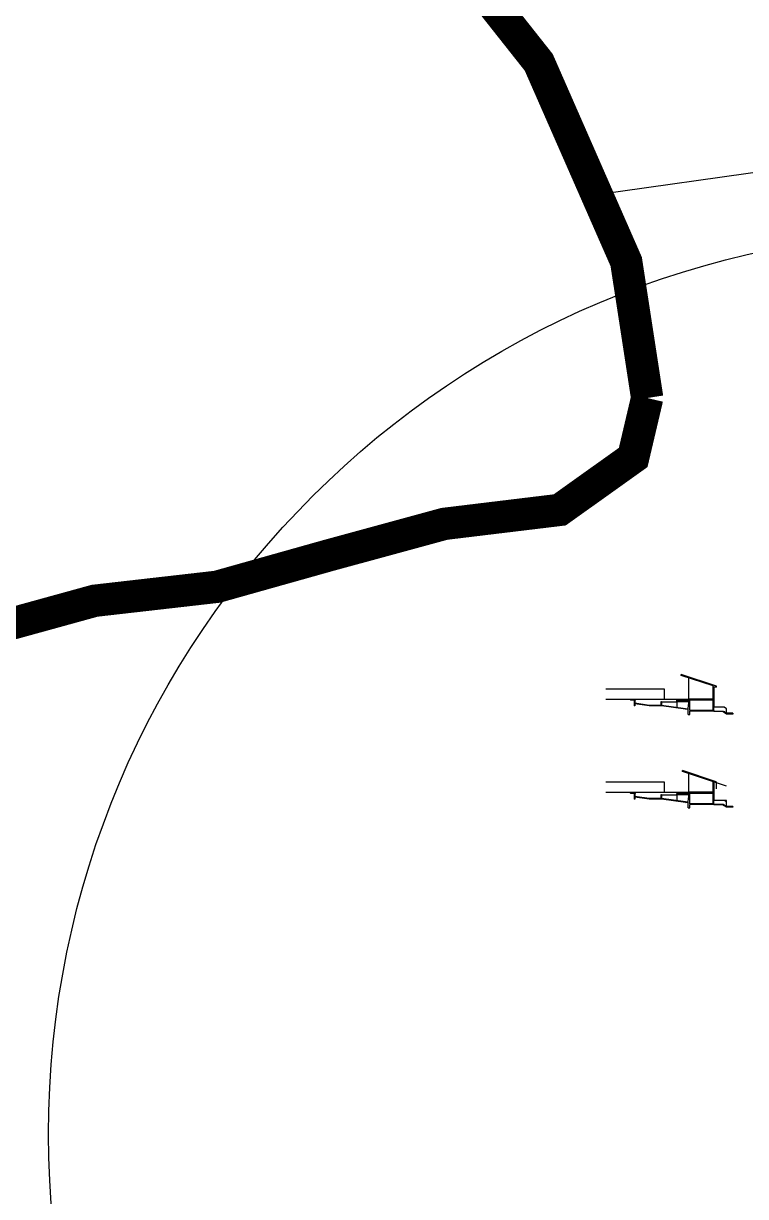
# Model space of a CAD drawing. Header units: inches. Extents: x -43639 to 75791, y -33466 to 47612.
# Drawn here: x 9061 to 15764, y 3541 to 14428 of the extents above; entities that cross this region are included whole.
import ezdxf

# ---------------------------------------------------------------- set-up
doc = ezdxf.new("R2010")
doc.units = ezdxf.units.IN
doc.header["$LTSCALE"] = 8
doc.header["$MEASUREMENT"] = 0
doc.layers.get('0').update_dxf_attribs({"linetype": 'CONTINUOUS'})
for name, color, linetype in [('A-Elev', 7, 'CONTINUOUS'), ('A-walls', 7, 'CONTINUOUS'), ('construction', 160, 'CONTINUOUS'), ('TOPOCREEK', 5, 'CONTINUOUS')]:
    doc.layers.add(name, color=color, linetype=linetype)

msp = doc.modelspace()

# ---------------------------------------------------------------- linework, layer by layer
msp.add_line((24691.80138, 14288.47496), (14383.55501, 12837.61714))
at = {"layer": 'A-Elev'}
for p, q in [((15493.17741, 8277.30187, 24022.58249), (15166.18765, 8386.29846, 24022.58249)), ((15166.18765, 8377.75477, 39680.9121), (15166.18765, 8386.29846, 39680.9121)), ((15462.17741, 8279.09152, 41252.17526), (15166.18765, 8377.75477, 41252.17526)), ((15238.18765, 8158.28323, 39680.9121), (15238.18765, 8353.75477, 39680.9121)), ((15462.17741, 8254.23634, 39680.9121), (15462.17741, 8279.09152, 39680.9121)), ((15493.17741, 8268.81088, 33948.75093), (15493.17741, 8277.30187, 24022.58249)), ((15469.17741, 8254.23634, 39680.9121), (15462.17741, 8254.23634, 39680.9121)), ((15463.92741, 8254.23634, 39680.9121), (15463.92741, 8251.23634, 39680.9121)), ((15463.92741, 8251.23634, 39680.9121), (15465.92741, 8251.23634, 39680.9121)), ((15464.92741, 8251.23634, 39680.9121), (15464.92741, 8161.28323, 39680.9121)), ((15465.92741, 8254.23634, 39680.9121), (15465.92741, 8251.23634, 39680.9121)), ((15493.17741, 8268.81088, 33948.75093), (15469.17741, 8268.81088, 33948.75093)), ((15469.17741, 8254.23634, 39680.9121), (15469.17741, 8268.81088, 39680.9121)), ((14695.29516, 8150.28323, 39680.9121), (14695.29516, 8147.28323, 39680.9121)), ((14742.93765, 8150.28323, 39680.9121), (14695.29516, 8150.28323, 39680.9121)), ((14742.93765, 8147.28323, 39680.9121), (14695.29516, 8147.28323, 39680.9121)), ((14728.93765, 8147.28323, 39680.9121), (14728.93765, 8094.28323, 39680.9121)), ((14736.93765, 8094.28323, 39680.9121), (14728.93765, 8094.28323, 39680.9121)), ((14736.93765, 8147.28323, 39680.9121), (14736.93765, 8118.28323, 39680.9121)), ((14870.26353, 8099.28323, 26662.67274), (14736.93765, 8118.28323, 39680.9121)), ((14870.26353, 8094.28323, 26662.67274), (14736.93765, 8113.28323, 39680.9121)), ((14736.93765, 8113.28323, 52699.15147), (14736.93765, 8094.28323, 52699.15147)), ((14742.93765, 8147.28323, 39680.9121), (14742.93765, 8150.28323, 39680.9121)), ((14976.93765, 8099.28323, 39680.9121), (14870.26353, 8099.28323, 39680.9121)), ((14984.93765, 8094.28323, 39680.9121), (14870.26353, 8094.28323, 39680.9121)), ((14976.93765, 8133.28323, 39680.9121), (14976.93765, 8099.28323, 39680.9121)), ((14984.93765, 8133.28323, 39680.9121), (14976.93765, 8133.28323, 39680.9121)), ((14984.93765, 8133.28323, 39680.9121), (14984.93765, 8099.28323, 39680.9121)), ((15207.29459, 8067.59559, 13329.52974), (14984.93765, 8099.28323, 35040.96243)), ((15207.29459, 8062.59559, 13329.52974), (14984.93765, 8094.28323, 35040.96243)), ((15207.29459, 8067.59559, 13329.52974), (15231.05454, 8070.98158, 15649.50458)), ((15207.29459, 8062.59559, 13329.52974), (15231.05454, 8065.98158, 15649.50458)), ((15231.05454, 8070.98158, 15649.50458), (15239.18765, 8147.28323, 39680.9121)), ((15231.05454, 8014.20961, 15649.50458), (15231.05454, 8065.98158, 15649.50458)), ((15239.18765, 8158.28323, 39680.9121), (15238.18765, 8158.28323, 39680.9121)), ((15239.18765, 8147.28323, 39680.9121), (15239.18765, 8158.28323, 39680.9121)), ((15469.17741, 8158.28323, 39680.9121), (15239.18765, 8158.28323, 39680.9121)), ((15247.18765, 8050.33012, 15652.4599), (15247.18765, 8146.28323, 15646.59019)), ((15469.17741, 8146.28323, 39680.9121), (15247.18765, 8146.28323, 39680.9121)), ((15463.92741, 8161.28323, 39680.9121), (15463.92741, 8158.28323, 39680.9121)), ((15465.92741, 8161.28323, 39680.9121), (15463.92741, 8161.28323, 39680.9121)), ((15463.92741, 8146.28323, 15652.4599), (15463.92741, 8143.28323, 15652.4599)), ((15463.92741, 8143.28323, 15652.4599), (15465.92741, 8143.28323, 15652.4599)), ((15464.92741, 8143.28323, 15652.4599), (15464.92741, 8053.33012, 15652.4599)), ((15465.92741, 8161.28323, 39680.9121), (15465.92741, 8158.28323, 39680.9121)), ((15465.92741, 8146.28323, 15652.4599), (15465.92741, 8143.28323, 15652.4599)), ((15469.17741, 8146.28323, 15652.4599), (15469.17741, 8158.28323, 39680.9121)), ((15231.05454, 8014.33012, 15652.4599), (15247.18765, 8014.33012, 15652.4599)), ((15469.17741, 8050.33012, 15652.4599), (15247.18765, 8050.33012, 15652.4599)), ((15469.17741, 8045.33012, 15652.4599), (15247.18765, 8045.33012, 15652.4599)), ((15247.18765, 8014.33012, 15652.4599), (15247.18765, 8045.33012, 15652.4599)), ((15465.92741, 8053.33012, 15652.4599), (15463.92741, 8053.33012, 15652.4599)), ((15463.92741, 8053.33012, 15652.4599), (15463.92741, 8050.33012, 15652.4599)), ((15465.92741, 8053.33012, 15652.4599), (15465.92741, 8050.33012, 15652.4599)), ((15469.17741, 8050.33012, 39680.9121), (15469.17741, 8041.33012, 39680.9121)), ((15469.17741, 8046.33012, 15652.4599), (15559.41007, 8046.33012, 15652.4599)), ((15550.76721, 8041.33012, -34393.97158), (15469.17741, 8041.33012, 39680.9121)), ((15586.91007, 8018.33012, 72097.11142), (15550.76721, 8041.33012, -34393.97158)), ((15559.41007, 8039.33012, 15652.4599), (15559.41007, 8046.33012, 15652.4599)), ((15570.41007, 8039.33012, 7276.4522), (15559.41007, 8039.33012, 15652.4599)), ((15570.41007, 8032.33012, 7276.4522), (15570.41007, 8039.33012, 7276.4522)), ((15581.41007, 8032.33012, 39686.78181), (15570.41007, 8032.33012, 7276.4522)), ((15581.41007, 8025.33012, 39686.78181), (15581.41007, 8032.33012, 39686.78181)), ((15644.6626, 8025.33012, 39686.78181), (15581.41007, 8025.33012, 39686.78181)), ((15644.6626, 8018.33012, 39686.78181), (15586.91007, 8018.33012, 39686.78181)), ((15644.6626, 8025.33012, 39686.78181), (15644.6626, 8018.33012, 39686.78181)), ((15491.67741, 7389.78116, 47042.98439), (15178.18765, 7494.27775, 47042.98439)), ((15178.18765, 7485.73407, 64272.57715), (15178.18765, 7494.27775, 64272.57715)), ((15586.30779, 7349.69402, 64272.57715), (15178.18765, 7485.73407, 64272.57715)), ((15238.18765, 7293.23748, 64272.57715), (15238.18765, 7465.73407, 64272.57715)), ((15462.17741, 7389.19059, 64272.57715), (15462.17741, 7391.07081, 64272.57715)), ((15467.67741, 7389.23748, 64272.57715), (15462.17741, 7389.23748, 64272.57715)), ((15463.92741, 7389.23748, 64272.57715), (15463.92741, 7386.23748, 64272.57715)), ((15463.92741, 7386.23748, 64272.57715), (15465.92741, 7386.23748, 64272.57715)), ((15465.92741, 7296.23748, 64272.57715), (15463.92741, 7296.23748, 64272.57715)), ((15463.92741, 7296.23748, 64272.57715), (15463.92741, 7293.23748, 64272.57715)), ((15464.92741, 7386.23748, 64272.57715), (15464.92741, 7296.23748, 64272.57715)), ((15465.92741, 7389.23748, 64272.57715), (15465.92741, 7386.23748, 64272.57715)), ((15465.92741, 7296.23748, 64272.57715), (15465.92741, 7293.23748, 64272.57715)), ((15491.67741, 7389.78116, 64272.57715), (15491.67741, 7381.23748, 64272.57715)), ((14742.93765, 7285.23748, 64272.57715), (14695.29516, 7285.23748, 64272.57715)), ((14695.29516, 7285.23748, 64272.57715), (14695.29516, 7282.23748, 64272.57715)), ((14742.93765, 7282.23748, 64272.57715), (14695.29516, 7282.23748, 64272.57715)), ((14728.93765, 7282.23748, 64272.57715), (14728.93765, 7229.23748, 64272.57715)), ((14736.93765, 7229.23748, 64272.57715), (14728.93765, 7229.23748, 64272.57715)), ((14736.93765, 7282.23748, 64272.57715), (14736.93765, 7253.23748, 64272.57715)), ((14870.26353, 7234.23748, 51254.33779), (14736.93765, 7253.23748, 64272.57715)), ((14736.93765, 7248.23748, 77290.81652), (14736.93765, 7229.23748, 77290.81652)), ((14870.26353, 7229.23748, 51254.33779), (14736.93765, 7248.23748, 64272.57715)), ((14742.93765, 7282.23748, 64272.57715), (14742.93765, 7285.23748, 64272.57715)), ((14976.93765, 7234.23748, 64272.57715), (14870.26353, 7234.23748, 64272.57715)), ((14984.93765, 7229.23748, 64272.57715), (14870.26353, 7229.23748, 64272.57715)), ((14984.93765, 7268.23748, 64272.57715), (14976.93765, 7268.23748, 64272.57715)), ((14976.93765, 7268.23748, 64272.57715), (14976.93765, 7234.23748, 64272.57715)), ((14984.93765, 7268.23748, 64272.57715), (14984.93765, 7234.23748, 64272.57715)), ((15207.29459, 7202.54984, 37921.19479), (14984.93765, 7234.23748, 59632.62748)), ((15207.29459, 7197.54984, 37921.19479), (14984.93765, 7229.23748, 59632.62748)), ((15207.29459, 7202.54984, 37921.19479), (15231.05454, 7205.93583, 40241.16963)), ((15207.29459, 7197.54984, 37921.19479), (15231.05454, 7200.93583, 40241.16963)), ((15231.05454, 7205.93583, 40241.16963), (15239.18765, 7282.23748, 64272.57715)), ((15231.05454, 7149.16386, 40241.16963), (15231.05454, 7200.93583, 40241.16963)), ((15239.18765, 7293.23748, 64272.57715), (15238.18765, 7293.23748, 64272.57715)), ((15469.17741, 7293.23748, 64272.57715), (15239.18765, 7293.23748, 64272.57715)), ((15239.18765, 7282.23748, 64272.57715), (15239.18765, 7293.23748, 64272.57715)), ((15469.17741, 7281.23748, 64272.57715), (15247.18765, 7281.23748, 64272.57715)), ((15247.18765, 7185.28437, 40244.12495), (15247.18765, 7281.23748, 40238.25524)), ((15463.92741, 7281.23748, 40244.12495), (15463.92741, 7278.23748, 40244.12495)), ((15463.92741, 7278.23748, 40244.12495), (15465.92741, 7278.23748, 40244.12495)), ((15463.92741, 7188.28437, 40244.12495), (15463.92741, 7185.28437, 40244.12495)), ((15465.92741, 7188.28437, 40244.12495), (15463.92741, 7188.28437, 40244.12495)), ((15464.92741, 7278.23748, 40244.12495), (15464.92741, 7188.28437, 40244.12495)), ((15465.92741, 7281.23748, 40244.12495), (15465.92741, 7278.23748, 40244.12495)), ((15465.92741, 7188.28437, 40244.12495), (15465.92741, 7185.28437, 40244.12495)), ((15469.17741, 7281.23748, 40244.12495), (15469.17741, 7293.23748, 64272.57715)), ((15231.05454, 7149.28437, 40244.12495), (15247.18765, 7149.28437, 40244.12495)), ((15469.17741, 7185.28437, 40244.12495), (15247.18765, 7185.28437, 40244.12495)), ((15247.18765, 7149.28437, 40244.12495), (15247.18765, 7180.28437, 40244.12495)), ((15469.17741, 7180.28437, 40244.12495), (15247.18765, 7180.28437, 40244.12495)), ((15469.17741, 7185.28437, 64272.57715), (15469.17741, 7176.28437, 64272.57715)), ((15469.17741, 7181.28437, 40244.12495), (15559.41007, 7181.28437, 40244.12495)), ((15550.76721, 7176.28437, -9802.30653), (15469.17741, 7176.28437, 64272.57715)), ((15586.91007, 7153.28437, 96688.77647), (15550.76721, 7176.28437, -9802.30653)), ((15559.41007, 7174.28437, 40244.12495), (15559.41007, 7181.28437, 40244.12495)), ((15570.41007, 7174.28437, 31868.11725), (15559.41007, 7174.28437, 40244.12495)), ((15570.41007, 7167.28437, 31868.11725), (15570.41007, 7174.28437, 31868.11725)), ((15581.41007, 7167.28437, 64278.44686), (15570.41007, 7167.28437, 31868.11725)), ((15581.41007, 7160.28437, 64278.44686), (15581.41007, 7167.28437, 64278.44686)), ((15644.6626, 7160.28437, 64278.44686), (15581.41007, 7160.28437, 64278.44686)), ((15644.6626, 7153.28437, 64278.44686), (15586.91007, 7153.28437, 64278.44686)), ((15644.6626, 7160.28437, 64278.44686), (15644.6626, 7153.28437, 64278.44686))]:
    msp.add_line(p, q, dxfattribs=at)
at = {"layer": 'A-Elev', "color": 252}
for p, q in [((15011.60649, 8250.28323, 39680.9121), (14468.30535, 8250.28323, 39680.9121)), ((15011.60649, 8154.28323, 39680.9121), (15011.60649, 8250.28323, 39680.9121)), ((15471.3532, 8082.33012, 31957.18657), (15471.3532, 8263.90751, 51993.71595)), ((14695.29516, 8150.28323, 39680.9121), (14695.29516, 8154.28323, 39680.9121)), ((14984.93765, 8133.28323, 39680.9121), (15124.43765, 8133.28323, 39680.9121)), ((15124.43765, 8147.28323, 39680.9121), (15124.43765, 8079.40337, 39680.9121)), ((15124.43765, 8133.28323, 39680.9121), (15124.43765, 8147.28323, 39680.9121)), ((15239.18765, 8147.28323, 39680.9121), (15124.43765, 8147.28323, 39680.9121)), ((15238.60117, 8140.28323, 39680.9121), (15124.43765, 8140.28323, 39680.9121)), ((15238.01469, 8133.28323, 39680.9121), (15124.43765, 8133.28323, 39680.9121)), ((15011.60649, 7385.23748, 64272.57715), (14468.30535, 7385.23748, 64272.57715)), ((15011.60649, 7289.23748, 64272.57715), (15011.60649, 7385.23748, 64272.57715)), ((14695.29516, 7285.23748, 64272.57715), (14695.29516, 7289.23748, 64272.57715)), ((14984.93765, 7268.23748, 64272.57715), (15124.43765, 7268.23748, 64272.57715)), ((15239.18765, 7282.23748, 64272.57715), (15124.43765, 7282.23748, 64272.57715)), ((15124.43765, 7268.23748, 64272.57715), (15124.43765, 7282.23748, 64272.57715)), ((15124.43765, 7282.23748, 64272.57715), (15124.43765, 7214.35762, 64272.57715)), ((15238.60117, 7275.23748, 64272.57715), (15124.43765, 7275.23748, 64272.57715)), ((15238.01469, 7268.23748, 64272.57715), (15124.43765, 7268.23748, 64272.57715))]:
    msp.add_line(p, q, dxfattribs=at)
at = {"layer": 'A-Elev', "color": 253}
for p, q in [((15462.17741, 8158.28323, 39680.9121), (15462.17741, 8254.23634, 39680.9121)), ((15467.67741, 8158.28323, 39680.9121), (15467.67741, 8254.23634, 39680.9121)), ((15239.18765, 8154.28323, 39680.9121), (14468.30535, 8154.28323, 39680.9121)), ((15462.17741, 8050.33012, 15658.32961), (15462.17741, 8146.28323, 15652.4599)), ((15467.67741, 8050.33012, 15658.32961), (15467.67741, 8146.28323, 15652.4599)), ((15564.91007, 8082.33012, 15652.10797), (15467.67741, 8082.33012, 15658.32961)), ((15586.91007, 8068.33012, 30426.33571), (15564.91007, 8082.33012, -34394.32351)), ((15586.91007, 8025.33012, 39686.78181), (15586.91007, 8068.33012, 39686.78181)), ((15462.17741, 7293.23748, 64272.57715), (15462.17741, 7389.19059, 64272.57715)), ((15467.67741, 7293.23748, 64272.57715), (15467.67741, 7389.23748, 64272.57715)), ((15471.3532, 7217.28437, 56548.85162), (15471.3532, 7388.01222, 75388.16593)), ((15239.18765, 7289.23748, 64272.57715), (14468.30535, 7289.23748, 64272.57715)), ((15462.17741, 7185.28437, 40249.99466), (15462.17741, 7281.23748, 40244.12495)), ((15467.67741, 7185.28437, 40249.99466), (15467.67741, 7281.23748, 40244.12495)), ((15586.91007, 7217.28437, 40242.36531), (15467.67741, 7217.28437, 40249.99466)), ((15586.91007, 7203.28437, 55018.00076), (15564.91007, 7217.28437, -9802.65846)), ((15586.91007, 7160.28437, 64278.44686), (15586.91007, 7217.28437, 64278.44686))]:
    msp.add_line(p, q, dxfattribs=at)
at = {"layer": 'A-walls'}
for centre, radius in [((17813.72126, 4368.8652, -39478.11913), 23854.49434), ((17670.02981, 4120.51567, -8376.00547), 8376.17315), ((17670.02981, 4120.51567, -8376.00547), 8376.16768)]:
    msp.add_circle(centre, radius, dxfattribs=at)
at = {"layer": 'construction'}
for p, q in [((15467.67741, 7389.23748, 64272.57715), (15491.67741, 7389.23748, 64272.57715)), ((15491.67741, 7389.23748, 64272.57715), (15491.67741, 7323.80262, 64272.57715))]:
    msp.add_line(p, q, dxfattribs=at)
at = {"layer": 'TOPOCREEK'}
msp.add_line((14383.55501, 12837.61714), (14850.69858, 10951.74782), dxfattribs=at)
at = {"layer": 'TOPOCREEK', "const_width": 300}
for points in [[(14850.69858, 10951.74782), (14655.89856, 12217.09235), (13844.2332, 14066.44213), (12740.36781, 15461.5656), (11766.36855, 16597.1312), (10402.77049, 17830.03084), (10175.50394, 18316.70203), (10175.50394, 18868.26238), (10597.5701, 19744.27009), (11084.56973, 20360.71991), (11668.96896, 21074.5041), (12253.36818, 21528.73039), (12610.50127, 21626.06445), (13324.76704, 21463.84092), (14071.49934, 21301.61709), (14688.36551, 21301.61709), (15175.36472, 21561.17498), (15207.83126, 21885.62233), (15013.03165, 22242.51427), (14980.56512, 23086.0774)], [(2438.81183, 4008.87849), (3876.97775, 4203.24373), (5208.10969, 4722.3595), (6376.90814, 5728.14615), (7285.97393, 7090.82474), (7935.30663, 8161.50086), (8779.43894, 8810.39557), (9720.97084, 9069.95346), (10857.30318, 9199.7324), (11896.23509, 9491.73487), (12967.63395, 9783.73734), (14039.03281, 9913.51628), (14720.83204, 10400.18746), (14850.69858, 10951.74782)]]:
    msp.add_lwpolyline(points, dxfattribs=at)

doc.saveas('drawing.dxf')
